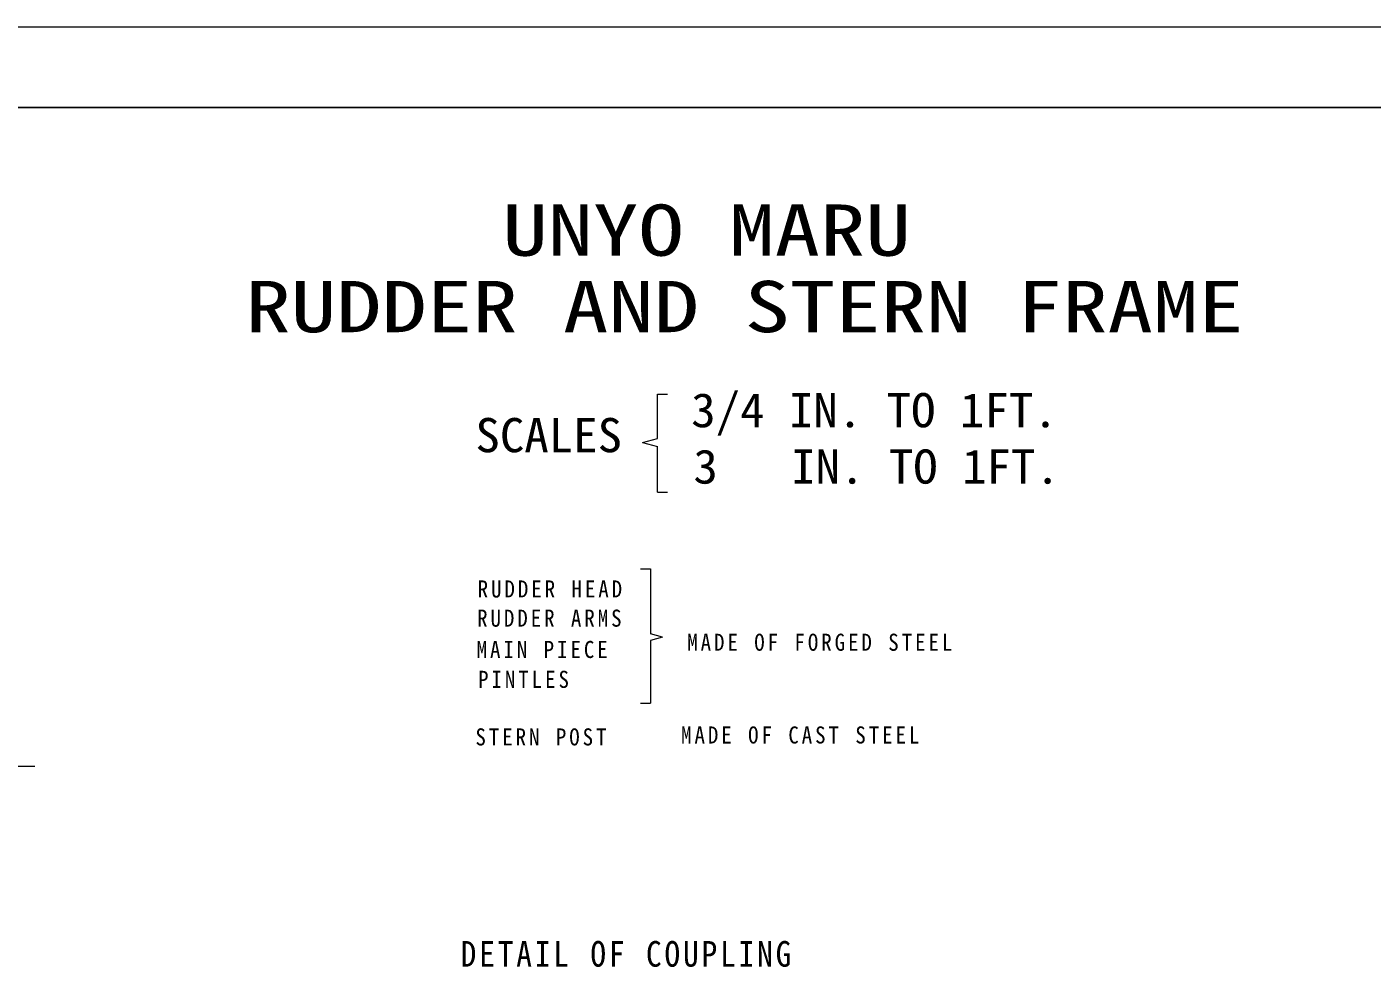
# Model space of a CAD drawing. Units: millimetres, scale not verified. Extents: x -6153 to 6153, y -4352 to 4352.
# Drawn here: x -2609 to 851, y 1933 to 4352 of the extents above; entities that cross this region are included whole.
import ezdxf
from ezdxf.enums import TextEntityAlignment as Align

# ---------------------------------------------------------------- set-up
doc = ezdxf.new("R2010")
doc.units = ezdxf.units.MM
doc.header["$LTSCALE"] = 15
for name, color, linetype, lineweight in [('0-0_0', 3, 'Continuous', 18), ('0-2_寸法', 2, 'Continuous', 18), ('0-F_枠', 3, 'Continuous', 18)]:
    doc.layers.add(name, color=color, linetype=linetype, lineweight=lineweight)
doc.styles.add('ＭＳ ゴシック', font='')
doc.styles.get('ＭＳ ゴシック').set_extended_font_data('MS Gothic')

msp = doc.modelspace()

# ---------------------------------------------------------------- linework, layer by layer
at = {"layer": '0-0_0', "color": 2}
for p, q in [((-986.99, 3293.27), (-986.99, 3407.47)), ((-986.99, 3407.47), (-961.61, 3407.47)), ((-1025.99, 3282.82), (-986.99, 3293.27)), ((-1025.99, 3282.82), (-986.99, 3272.37)), ((-986.99, 3155.27), (-986.99, 3272.37)), ((-986.99, 3155.27), (-961.61, 3155.27)), ((-1030.83, 2957.55), (-1005.45, 2957.55)), ((-1005.45, 2957.55), (-1005.45, 2790.19)), ((-974.25, 2781.83), (-1005.45, 2790.19)), ((-974.25, 2781.83), (-1005.45, 2773.47)), ((-1005.45, 2773.47), (-1005.45, 2612.07)), ((-1030.83, 2612.07), (-1005.45, 2612.07))]:
    msp.add_line(p, q, dxfattribs=at)
at = {"layer": '0-2_寸法'}
msp.add_line((-2662.75, 2449.9), (-2589.24, 2449.9), dxfattribs=at)
at = {"layer": '0-F_枠'}
msp.add_line((-6153.08, 4352.17), (6153.08, 4352.17), dxfattribs=at)
at = {"layer": '0-F_枠', "lineweight": 25}
msp.add_line((-5946.08, 4145.17), (5945.97, 4145.17), dxfattribs=at)

# ---------------------------------------------------------------- texts
at = {"layer": '0-0_0', "color": 2, "style": 'ＭＳ ゴシック'}
for s, height, width, p in [('UNYO MARU', 132, 1.3, (-1386.31, 3723.62)), ('RUDDER AND STERN FRAME', 132, 1.3, (-2047.36, 3526.98)), ('3/4 IN. TO 1FT.', 87.98, 1.05, (-900.42, 3295.59)), ('SCALES', 87.98, 1.05, (-1455.48, 3231.44)), ('3   IN. TO 1FT.', 87.98, 1.05, (-894.85, 3150.55))]:
    msp.add_text(s, height=height, dxfattribs=dict(at, width=width)).set_placement(p, align=Align.BOTTOM_LEFT)
at = {"layer": '0-0_0', "color": 2, "attachment_point": 7, "style": 'ＭＳ ゴシック'}
for s, insert, char_height in [('\\T1.28;\\W0.9;RUDDER\\~HEAD', (-1449.74, 2883.25), 43.99), ('\\T1.28;\\W0.9;RUDDER\\~ARMS', (-1451.18, 2808.1), 43.99), ('\\T1.28;\\W0.9;MAIN\\~PIECE', (-1452.42, 2727.52), 43.99), ('\\T1.28;\\W0.9;MADE\\~OF\\~FORGED\\~STEEL', (-910.69, 2746.12), 43.99), ('\\T1.28;\\W0.9;PINTLES', (-1448.7, 2650.66), 43.99), ('\\T1.28;\\W0.9;STERN\\~POST', (-1455.52, 2502.52), 43.99), ('\\T1.28;\\W0.9;MADE\\~OF\\~CAST\\~STEEL', (-926.46, 2507.56), 43.99), ('\\T1.18;\\W0.9;DETAIL\\~OF\\~COUPLING', (-1493.52, 1932.94), 65.98)]:
    msp.add_mtext(s, dxfattribs=dict(at, insert=insert, char_height=char_height))

doc.saveas('drawing.dxf')
